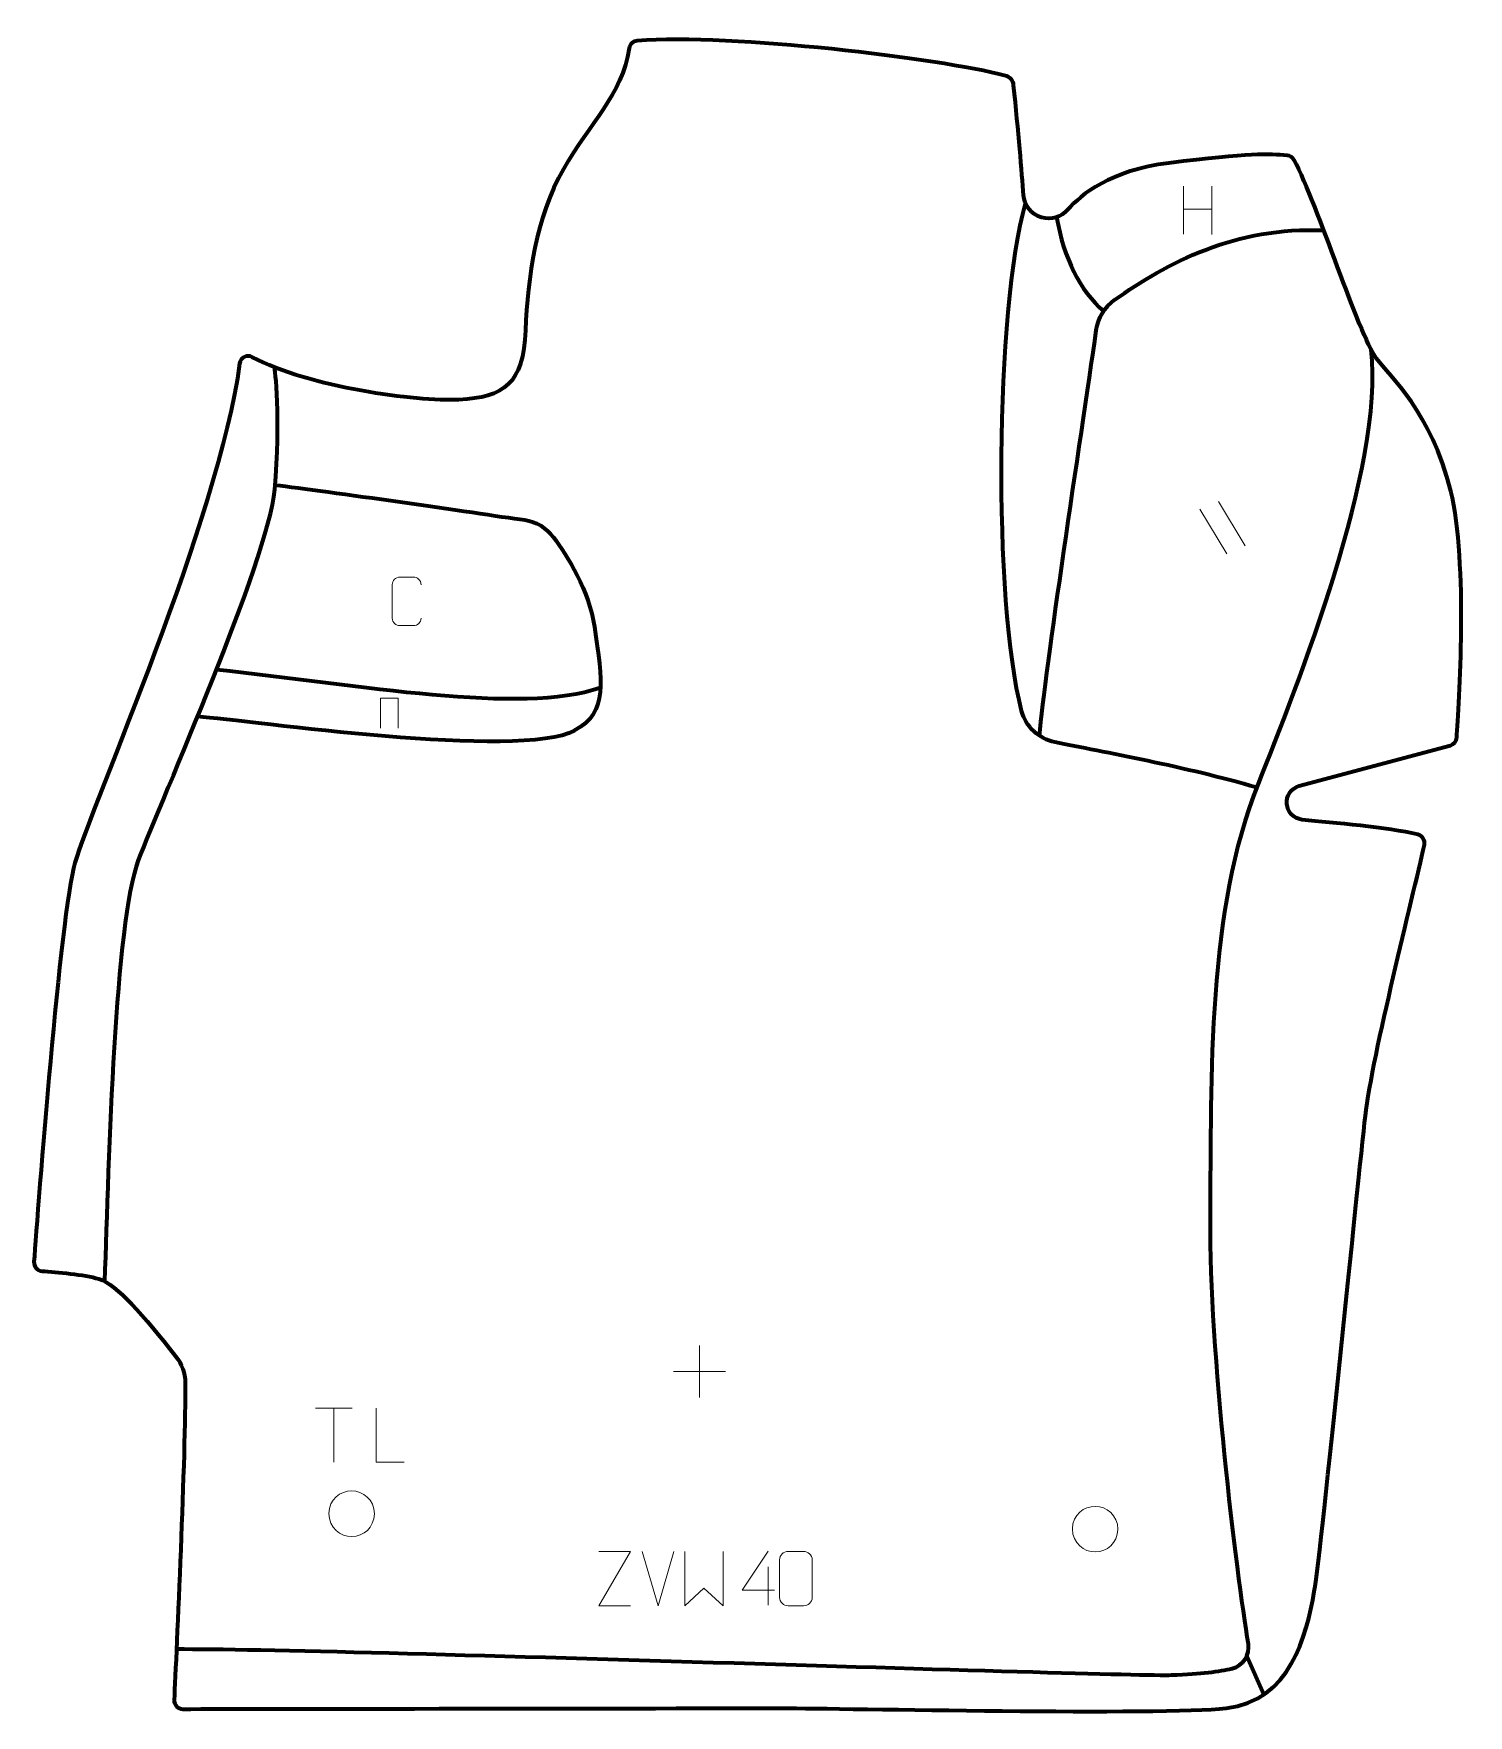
# Model space of a CAD drawing. Header units: millimetres. Extents: x -329 to 332, y -387 to 388.
import ezdxf

# ---------------------------------------------------------------- set-up
doc = ezdxf.new("R2010")
doc.units = ezdxf.units.MM
doc.header["$MEASUREMENT"] = 0
for name, color, linetype in [('layer 1', 7, 'Continuous'), ('layer 2', 7, 'Continuous'), ('layer 3', 7, 'Continuous')]:
    doc.layers.add(name, color=color, linetype=linetype)

msp = doc.modelspace()

# ---------------------------------------------------------------- linework, layer by layer
at = {"layer": 'layer 1', "color": 250, "lineweight": 9}
for points in [[(200.9874, 317.8645), (200.9874, 317.8645), (200.9874, 295.6718), (200.9874, 295.6718)], [(214.1031, 317.8645), (214.1031, 317.8645), (214.1031, 295.5142), (214.1031, 295.5142)], [(201.0049, 307.2221), (201.0049, 307.2221), (214.1031, 307.2221), (214.1031, 307.2221)], [(217.1312, 172.5025), (217.1312, 172.5025), (229.4955, 151.9582), (229.4955, 151.9582)], [(208.5873, 168.8498), (208.5873, 168.8498), (220.9516, 148.3055), (220.9516, 148.3055)], [(-22.2196, -216.8352), (-22.2196, -216.8352), (-22.2196, -240.8131), (-22.2196, -240.8131)], [(-34.2085, -228.8242), (-34.2085, -228.8242), (-10.2306, -228.8242), (-10.2306, -228.8242)], [(-199.3232, -245.6591), (-199.3232, -245.6591), (-182.336, -245.6591), (-182.336, -245.6591)], [(-190.8294, -270.5891), (-190.8294, -270.5891), (-190.8294, -245.6356), (-190.8294, -245.6356)], [(-41.3061, -336.7671), (-41.3061, -336.7671), (-48.6279, -311.8135), (-48.6279, -311.8135)], [(-33.9842, -311.8135), (-33.9842, -311.8135), (-41.306, -336.7671), (-41.306, -336.7671)], [(9.4094, -318.8868), (9.4094, -318.8868), (9.4094, -336.5515), (9.4094, -336.5515)]]:
    msp.add_open_spline(points, degree=3, dxfattribs=at)
for points, knots in [([(-150.5737, 118.6233), (-150.6989, 116.5423), (-152.2011, 115.2171), (-154.1248, 115.2074), (-154.1248, 115.2074), (-156.2134, 115.2077), (-158.302, 115.2077), (-160.3903, 115.2074), (-160.3903, 115.2074), (-162.1145, 115.113), (-163.8809, 116.8009), (-163.8709, 118.6077), (-163.8709, 118.6077), (-163.8705, 123.7759), (-163.8705, 128.9436), (-163.8709, 134.111), (-163.8709, 134.111), (-163.8671, 136.0261), (-162.3026, 137.566), (-160.3747, 137.5539), (-160.3747, 137.5539), (-158.2917, 137.5539), (-156.2082, 137.5539), (-154.1248, 137.5539), (-154.1248, 137.5539), (-152.3813, 137.5857), (-150.5976, 136.2498), (-150.5737, 134.0664)], [0, 0, 0, 0, 0.125, 0.125, 0.125, 0.125, 0.25, 0.25, 0.25, 0.25, 0.375, 0.375, 0.375, 0.375, 0.5, 0.5, 0.5, 0.5, 0.625, 0.625, 0.625, 0.625, 0.75, 0.75, 0.75, 0.75, 1, 1, 1, 1]), ([(-169.3392, 67.8681), (-169.3392, 67.8681), (-169.3392, 81.7506), (-169.3392, 81.7506), (-169.3392, 81.7506), (-169.3392, 81.7506), (-161.191, 81.7506), (-161.191, 81.7506), (-161.191, 81.7506), (-161.191, 81.7506), (-161.191, 67.8681), (-161.191, 67.8681)], [0, 0, 0, 0, 0.25, 0.25, 0.25, 0.25, 0.5, 0.5, 0.5, 0.5, 1, 1, 1, 1]), ([(-158.3336, -270.5892), (-158.3336, -270.5892), (-171.2827, -270.5892), (-171.2827, -270.5892), (-171.2827, -270.5892), (-171.2827, -270.5892), (-171.2827, -245.6356), (-171.2827, -245.6356)], [0, 0, 0, 0, 0.33333333, 0.33333333, 0.33333333, 0.33333333, 1, 1, 1, 1]), ([(-193.112, -294.2507), (-193.0413, -287.6103), (-187.7673, -283.7643), (-182.612, -283.8613), (-182.612, -283.8613), (-177.4567, -283.7643), (-172.1827, -287.8277), (-172.112, -294.4681), (-172.112, -294.4681), (-172.4822, -300.7974), (-176.9241, -304.8281), (-182.612, -304.8575), (-182.612, -304.8575), (-187.7673, -304.9545), (-193.0413, -300.8911), (-193.112, -294.2507)], [0, 0, 0, 0, 0.2, 0.2, 0.2, 0.2, 0.4, 0.4, 0.4, 0.4, 0.6, 0.6, 0.6, 0.6, 1, 1, 1, 1]), ([(149.7882, -301.3627), (149.8589, -294.7223), (155.1329, -290.8763), (160.2882, -290.9733), (160.2882, -290.9733), (165.4435, -290.8763), (170.7175, -294.9397), (170.7882, -301.5801), (170.7882, -301.5801), (170.418, -307.9094), (165.9761, -311.9401), (160.2882, -311.9695), (160.2882, -311.9695), (155.1329, -312.0665), (149.8589, -308.0031), (149.7882, -301.3627)], [0, 0, 0, 0, 0.2, 0.2, 0.2, 0.2, 0.4, 0.4, 0.4, 0.4, 0.6, 0.6, 0.6, 0.6, 1, 1, 1, 1]), ([(-54.0087, -336.769), (-54.0087, -336.769), (-68.6277, -336.769), (-68.6277, -336.769), (-68.6277, -336.769), (-68.6277, -336.769), (-53.9844, -311.8116), (-53.9844, -311.8116), (-53.9844, -311.8116), (-53.9844, -311.8116), (-68.6277, -311.8116), (-68.6277, -311.8116)], [0, 0, 0, 0, 0.25, 0.25, 0.25, 0.25, 0.5, 0.5, 0.5, 0.5, 1, 1, 1, 1]), ([(-29.0108, -311.8112), (-29.0108, -311.8112), (-29.0108, -336.7692), (-29.0108, -336.7692), (-29.0108, -336.7692), (-29.0108, -336.7692), (-20.1681, -328.7045), (-20.1681, -328.7045), (-20.1681, -328.7045), (-20.1681, -328.7045), (-11.3257, -336.7686), (-11.3257, -336.7686), (-11.3257, -336.7686), (-11.3257, -336.7686), (-11.3257, -311.8112), (-11.3257, -311.8112)], [0, 0, 0, 0, 0.2, 0.2, 0.2, 0.2, 0.4, 0.4, 0.4, 0.4, 0.6, 0.6, 0.6, 0.6, 1, 1, 1, 1]), ([(12.3535, -329.6479), (12.3535, -329.6479), (-2.4682, -329.6479), (-2.4682, -329.6479), (-2.4682, -329.6479), (-2.4682, -329.6479), (9.4094, -311.5774), (9.4094, -311.5774)], [0, 0, 0, 0, 0.33333333, 0.33333333, 0.33333333, 0.33333333, 1, 1, 1, 1]), ([(18.6859, -311.7657), (21.052, -311.7657), (23.4185, -311.7657), (25.785, -311.7657), (25.785, -311.7657), (27.7655, -311.7301), (29.7915, -313.2244), (29.8186, -315.6665), (29.8186, -315.6665), (29.8182, -321.4239), (29.8182, -327.1817), (29.8186, -332.9399), (29.8186, -332.9399), (29.6765, -335.2675), (27.9701, -336.7498), (25.785, -336.7606), (25.785, -336.7606), (23.4126, -336.7602), (21.0402, -336.7602), (18.6682, -336.7606), (18.6682, -336.7606), (16.7097, -336.8662), (14.7033, -334.9783), (14.7147, -332.9573), (14.7147, -332.9573), (14.7151, -327.1767), (14.7151, -321.3964), (14.7147, -315.6166), (14.7147, -315.6166), (14.719, -313.4746), (16.4961, -311.7521), (18.6859, -311.7657)], [0, 0, 0, 0, 0.11111111, 0.11111111, 0.11111111, 0.11111111, 0.22222222, 0.22222222, 0.22222222, 0.22222222, 0.33333333, 0.33333333, 0.33333333, 0.33333333, 0.44444444, 0.44444444, 0.44444444, 0.44444444, 0.55555556, 0.55555556, 0.55555556, 0.55555556, 0.66666667, 0.66666667, 0.66666667, 0.66666667, 0.77777778, 0.77777778, 0.77777778, 0.77777778, 1, 1, 1, 1])]:
    msp.add_open_spline(points, degree=3, knots=knots, dxfattribs=at)
at = {"layer": 'layer 2', "color": 230, "lineweight": 200}
msp.add_open_spline([(-264.4654, -380.2229), (-263.4677, -359.1998), (-259.0996, -265.0543), (-259.373, -234.0007), (-259.373, -234.0007), (-259.4125, -229.5127), (-260.9637, -225.1693), (-263.7686, -221.6655), (-263.7686, -221.6655), (-278.8107, -202.8779), (-290.8133, -188.5876), (-299.19, -186.0282), (-299.19, -186.0282), (-305.8441, -183.9952), (-318.8231, -182.904), (-325.389, -182.4609), (-325.389, -182.4609), (-327.6013, -182.3117), (-329.2668, -180.3905), (-329.1048, -178.1789), (-329.1048, -178.1789), (-327.2598, -153.0308), (-317.1315, -18.2619), (-310.2326, 5.8847), (-310.2326, 5.8847), (-302.8313, 31.7891), (-243.7594, 164.6315), (-234.2619, 236.0556), (-234.2619, 236.0556), (-233.8954, 238.8118), (-230.8795, 240.3591), (-228.4284, 239.0468), (-228.4284, 239.0468), (-202.2329, 225.0203), (-152.6253, 218.4259), (-133.1703, 219.3748), (-133.1703, 219.3748), (-112.3543, 220.3901), (-103.4696, 226.7366), (-102.4539, 251.3601), (-102.4539, 251.3601), (-101.4386, 275.984), (-97.6311, 303.4001), (-84.9382, 325.7391), (-84.9382, 325.7391), (-72.8185, 347.0702), (-57.921, 359.8372), (-54.612, 381.5001), (-54.612, 381.5001), (-54.3283, 383.3568), (-52.8167, 384.7749), (-50.9434, 384.9153), (-50.9434, 384.9153), (-7.0155, 388.2064), (87.7817, 376.8812), (118.9673, 368.8083), (118.9673, 368.8083), (120.9894, 368.2851), (122.4743, 366.5629), (122.6912, 364.4857), (122.6912, 364.4857), (124.9155, 343.1984), (126.4465, 324.0669), (127.216, 313.7404), (127.216, 313.7404), (127.5772, 308.8925), (130.9109, 304.7788), (135.5793, 303.4234), (135.5793, 303.4234), (135.5793, 303.4234), (135.58, 303.4234), (135.58, 303.4234), (135.58, 303.4234), (139.9675, 302.1495), (144.677, 303.573), (147.6654, 307.0292), (147.6654, 307.0292), (153.7106, 314.0205), (167.3067, 325.1362), (194.3002, 328.5313), (194.3002, 328.5313), (231.5147, 333.2127), (240.4594, 332.7146), (248.7909, 332.0115), (248.7909, 332.0115), (250.1389, 331.8975), (251.3373, 331.1144), (251.9793, 329.9237), (251.9793, 329.9237), (263.4252, 308.6833), (281.5125, 249.96), (290.0024, 238.4139), (290.0024, 238.4139), (296.3486, 229.7828), (315.134, 214.044), (324.2723, 177.2352), (324.2723, 177.2352), (332.3859, 144.556), (328.0936, 78.0612), (327.0289, 63.5532), (327.0289, 63.5532), (326.9041, 61.855), (325.7184, 60.4244), (324.0734, 59.9842), (324.0734, 59.9842), (324.0734, 59.9842), (254.399, 41.3423), (254.399, 41.3423), (254.399, 41.3423), (246.0287, 38.8782), (247.0884, 26.7123), (255.7569, 25.7196), (255.7569, 25.7196), (270.4473, 24.0368), (294.7822, 22.376), (309.1396, 18.8443), (309.1396, 18.8443), (311.2361, 18.3285), (312.5368, 16.2337), (312.0807, 14.1234), (312.0807, 14.1234), (306.7033, -10.7661), (288.2929, -82.0233), (284.9253, -110.8876), (284.9253, -110.8876), (281.3714, -141.3503), (264.8709, -309.6546), (261.317, -330.2166), (261.317, -330.2166), (257.7631, -350.7786), (250.1474, -380.7333), (220.7003, -384.0336), (220.7003, -384.0336), (191.2536, -387.3335), (43.0033, -384.0336), (16.0952, -384.0336), (16.0952, -384.0336), (-8.765, -384.0336), (-227.333, -384.3599), (-260.4652, -384.4093), (-260.4652, -384.4093), (-262.7509, -384.4128), (-264.5737, -382.506), (-264.4654, -380.2229)], degree=3, knots=[0, 0, 0, 0, 0.02702703, 0.02702703, 0.02702703, 0.02702703, 0.05405405, 0.05405405, 0.05405405, 0.05405405, 0.08108108, 0.08108108, 0.08108108, 0.08108108, 0.10810811, 0.10810811, 0.10810811, 0.10810811, 0.13513514, 0.13513514, 0.13513514, 0.13513514, 0.16216216, 0.16216216, 0.16216216, 0.16216216, 0.18918919, 0.18918919, 0.18918919, 0.18918919, 0.21621622, 0.21621622, 0.21621622, 0.21621622, 0.24324324, 0.24324324, 0.24324324, 0.24324324, 0.27027027, 0.27027027, 0.27027027, 0.27027027, 0.2972973, 0.2972973, 0.2972973, 0.2972973, 0.32432432, 0.32432432, 0.32432432, 0.32432432, 0.35135135, 0.35135135, 0.35135135, 0.35135135, 0.37837838, 0.37837838, 0.37837838, 0.37837838, 0.40540541, 0.40540541, 0.40540541, 0.40540541, 0.43243243, 0.43243243, 0.43243243, 0.43243243, 0.45945946, 0.45945946, 0.45945946, 0.45945946, 0.48648649, 0.48648649, 0.48648649, 0.48648649, 0.51351351, 0.51351351, 0.51351351, 0.51351351, 0.54054054, 0.54054054, 0.54054054, 0.54054054, 0.56756757, 0.56756757, 0.56756757, 0.56756757, 0.59459459, 0.59459459, 0.59459459, 0.59459459, 0.62162162, 0.62162162, 0.62162162, 0.62162162, 0.64864865, 0.64864865, 0.64864865, 0.64864865, 0.67567568, 0.67567568, 0.67567568, 0.67567568, 0.7027027, 0.7027027, 0.7027027, 0.7027027, 0.72972973, 0.72972973, 0.72972973, 0.72972973, 0.75675676, 0.75675676, 0.75675676, 0.75675676, 0.78378378, 0.78378378, 0.78378378, 0.78378378, 0.81081081, 0.81081081, 0.81081081, 0.81081081, 0.83783784, 0.83783784, 0.83783784, 0.83783784, 0.86486486, 0.86486486, 0.86486486, 0.86486486, 0.89189189, 0.89189189, 0.89189189, 0.89189189, 0.91891892, 0.91891892, 0.91891892, 0.91891892, 0.94594595, 0.94594595, 0.94594595, 0.94594595, 1, 1, 1, 1], dxfattribs=at)
at = {"layer": 'layer 3', "color": 142, "lineweight": 200}
for points, knots in [([(234.8415, 40.5089), (202.834, 49.9309), (163.7335, 56.8926), (141.6359, 61.4897), (141.6359, 61.4897), (134.2268, 63.0309), (128.3012, 68.6129), (126.3807, 75.9331), (126.3807, 75.9331), (113.1187, 126.4787), (114.3189, 261.0441), (128.2025, 309.8424)], [0, 0, 0, 0, 0.25, 0.25, 0.25, 0.25, 0.5, 0.5, 0.5, 0.5, 1, 1, 1, 1]), ([(134.6681, 64.3895), (137.164, 94.1293), (153.3142, 199.3146), (160.7987, 251.4763), (160.7987, 251.4763), (161.601, 257.0679), (164.6426, 262.0928), (169.2305, 265.3881), (169.2305, 265.3881), (193.0412, 282.489), (225.4583, 299.3571), (265.7283, 297.5114)], [0, 0, 0, 0, 0.25, 0.25, 0.25, 0.25, 0.5, 0.5, 0.5, 0.5, 1, 1, 1, 1]), ([(-263.3826, -356.7287), (-193.3879, -356.36), (173.5665, -369.5084), (195.48, -368.7115), (195.48, -368.7115), (209.5967, -368.1982), (217.4305, -367.1875), (223.4545, -365.6818), (223.4545, -365.6818), (228.5261, -364.4139), (231.7812, -359.4821), (230.9214, -354.3256), (230.9214, -354.3256), (225.5804, -322.2951), (212.8779, -218.5968), (213.4095, -158.5395), (213.4095, -158.5395), (214.0068, -91.0055), (211.9685, -16.6834), (235.534, 42.2697), (235.534, 42.2697), (253.4516, 87.0929), (293.8926, 188.6929), (287.5719, 242.4573)], [0, 0, 0, 0, 0.14285714, 0.14285714, 0.14285714, 0.14285714, 0.28571429, 0.28571429, 0.28571429, 0.28571429, 0.42857143, 0.42857143, 0.42857143, 0.42857143, 0.57142857, 0.57142857, 0.57142857, 0.57142857, 0.71428571, 0.71428571, 0.71428571, 0.71428571, 1, 1, 1, 1]), ([(-296.3823, -187.2421), (-294.5894, -129.868), (-291.6011, -21.6785), (-280.8318, 7.0083), (-280.8318, 7.0083), (-270.6926, 34.0163), (-221.079, 145.0647), (-218.0906, 177.9351), (-218.0906, 177.9351), (-215.1026, 210.8056), (-218.0906, 234.3253), (-218.0906, 234.3253)], [0, 0, 0, 0, 0.25, 0.25, 0.25, 0.25, 0.5, 0.5, 0.5, 0.5, 1, 1, 1, 1]), ([(-217.9056, 180.0558), (-195.0121, 177.4392), (-125.3755, 167.1864), (-102.8051, 163.9282), (-102.8051, 163.9282), (-97.5191, 163.1651), (-92.7552, 160.3246), (-89.5841, 156.027), (-89.5841, 156.027), (-83.1851, 147.3543), (-73.0759, 131.4172), (-70.6717, 114.5848), (-70.6717, 114.5848), (-67.0857, 89.4836), (-64.0525, 75.4279), (-79.8354, 66.7732), (-79.8354, 66.7732), (-104.538, 53.2265), (-229.8161, 71.403), (-253.6363, 73.2717)], [0, 0, 0, 0, 0.16666667, 0.16666667, 0.16666667, 0.16666667, 0.33333333, 0.33333333, 0.33333333, 0.33333333, 0.5, 0.5, 0.5, 0.5, 0.66666667, 0.66666667, 0.66666667, 0.66666667, 1, 1, 1, 1])]:
    msp.add_open_spline(points, degree=3, knots=knots, dxfattribs=at)
for points in [[(142.454, 303.5502), (145.8703, 284.3662), (153.1252, 269.9361), (164.2194, 260.2605)], [(-244.9213, 94.9578), (-178.9879, 88.012), (-104.538, 73.9449), (-67.8399, 86.6728)], [(230.1665, -360.0894), (230.1665, -360.0894), (238.0448, -377.7791), (238.0448, -377.7791)]]:
    msp.add_open_spline(points, degree=3, dxfattribs=at)

doc.saveas('drawing.dxf')
